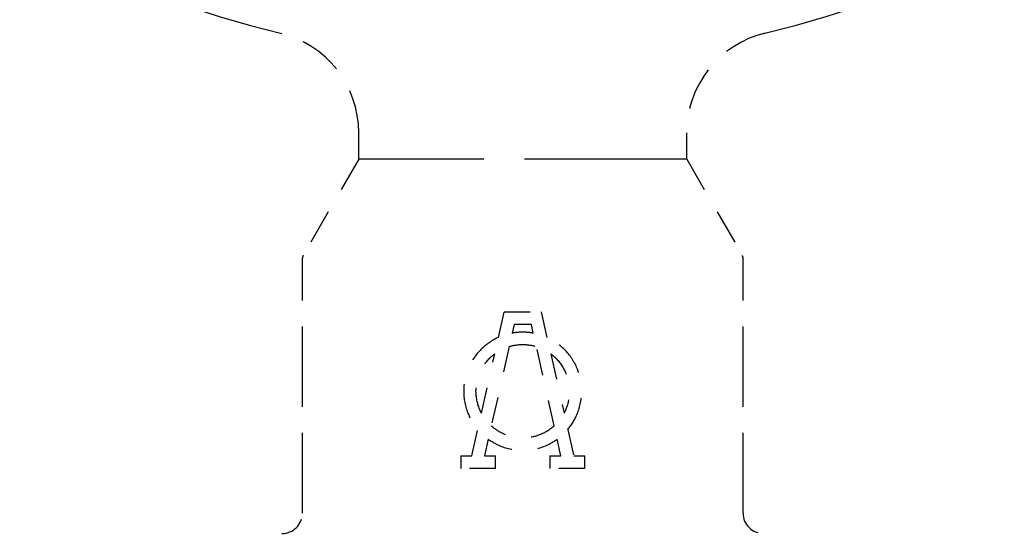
# Model space of a CAD drawing. Header units: inches. Extents: x 17 to 469, y 7 to 301.
# Drawn here: x 216.944 to 220.672, y 201.309 to 203.283 of the extents above; entities that cross this region are included whole.
import ezdxf

# ---------------------------------------------------------------- set-up
doc = ezdxf.new("R2010")
doc.units = ezdxf.units.IN
doc.header["$LTSCALE"] = 14
doc.header["$MEASUREMENT"] = 0
doc.linetypes.add('DASHED', pattern=[0.2067, 0.1654, -0.0413])
for name, color, linetype, lineweight in [('Dimension (ANSI)', 7, 'Continuous', 25), ('Hatch', 7, 'Continuous', 18), ('Hidden', 7, 'DASHED', 18), ('Visible', 7, 'Continuous', 18)]:
    doc.layers.add(name, color=color, linetype=linetype, lineweight=lineweight)
doc.styles.add('MEMCOR Medium', font='arial.ttf')
doc.dimstyles.new('Default (ANSI)', dxfattribs={"dimscale": 14, "dimtxt": 0.15, "dimasz": 0.098425, "dimexe": 0.125, "dimexo": 0.0625, "dimgap": 0.031496, "dimtad": 0, "dimtih": 1, "dimtoh": 1, "dimdec": 4, "dimrnd": 1e-08, "dimzin": 3, "dimdsep": 46, "dimlunit": 5, "dimtxsty": 'MEMCOR Medium', "dimcen": 0.09, "dimdle": 0.393701, "dimclrd": 256, "dimclre": 256, "dimclrt": 256, "dimadec": 0, "dimazin": 1, "dimtfac": 0.8, "dimtofl": 0, "dimtmove": 0, "dimatfit": 3, "dimfxl": 1, "dimfrac": 1, "dimtolj": 1, "dimtzin": 4, "dimlwd": -1, "dimlwe": -1, "dimarcsym": 0})

# ---------------------------------------------------------------- blocks, each defined once
blk = doc.blocks.new('*D30')
at = {"layer": 'Defpoints', "color": 0, "transparency": 16777216}
for p in [(238.908, 241.426), (198.7465, 201.4332), (238.908, 201.257)]:
    blk.add_point(p, dxfattribs=at)
at = {"layer": 'Dimension (ANSI)', "transparency": 16777216}
for p, q in [((198.7465, 202.3082), (198.7465, 243.176)), ((238.908, 202.132), (238.908, 243.176)), ((200.1244, 241.426), (210.4282, 241.426)), ((237.5301, 241.426), (227.2263, 241.426))]:
    blk.add_line(p, q, dxfattribs=at)
for points in [[(200.1244, 241.6556), (200.1244, 241.1963), (198.7465, 241.426)], [(237.5301, 241.6556), (237.5301, 241.1963), (238.908, 241.426)]]:
    blk.add_solid(points, dxfattribs=at)
at = {"layer": 'Dimension (ANSI)', "transparency": 16777216, "char_height": 2.1, "attachment_point": 5, "style": 'MEMCOR Medium'}
for s, insert in [('\\A1; 40{\\H0.8x;\\S3#16;} in', (218.8273, 243.6009)), ('\\A1;[1020.1 mm]', (218.8273, 239.6392))]:
    blk.add_mtext(s, dxfattribs=dict(at, insert=insert))

msp = doc.modelspace()

# ---------------------------------------------------------------- hatches: boundary and pattern name
at = {"layer": 'Hatch'}
h = msp.add_hatch(dxfattribs=at)
h.set_pattern_fill('ANSI31', color=256, scale=14, style=0)
edge = h.paths.add_edge_path()
edge.add_spline(control_points=[(235.12731, 207.28591), (235.15939, 207.25481), (235.19133, 207.22357), (235.25503, 207.16072), (235.2868, 207.12912), (235.31842, 207.09737)], knot_values=[-0.6818968, -0.6818968, -0.6818968, -0.6818968, -0.3414429, -0.3414429, 0, 0, 0, 0], degree=3, periodic=0)
edge.add_line((235.31842, 207.09737), (235.37842, 207.09738))
edge.add_ellipse((218.8781, 207.09594), major_axis=(-0.00144, 16.50032), ratio=1, start_angle=270, end_angle=349.533007)
edge.add_ellipse((218.8781, 207.09594), major_axis=(-16.22601, 2.99618), ratio=1, start_angle=270, end_angle=270.86811)
edge.add_ellipse((218.8781, 207.09594), major_axis=(-16.26954, 2.75), ratio=1, start_angle=270, end_angle=289.187766)
edge.add_ellipse((218.8781, 207.09594), major_axis=(-16.26954, -2.75), ratio=1, start_angle=270, end_angle=270.86811)
edge.add_ellipse((218.8781, 207.09594), major_axis=(-16.22601, -2.99618), ratio=1, start_angle=270, end_angle=369.076015)
edge.add_ellipse((218.8781, 207.09594), major_axis=(-15.55022, -5.51823), ratio=1, start_angle=0, end_angle=0.86811)
edge.add_ellipse((218.8781, 207.09594), major_axis=(5.7532, -15.46483), ratio=1, start_angle=270, end_angle=289.187766)
edge.add_ellipse((218.8781, 207.09594), major_axis=(-12.71483, -10.51634), ratio=1, start_angle=0, end_angle=0.86811)
edge.add_ellipse((218.8781, 207.09594), major_axis=(10.70777, -12.55404), ratio=1, start_angle=270, end_angle=294.96984)
edge.add_ellipse((218.8781, 207.09594), major_axis=(15.0065, -6.86043), ratio=1, start_angle=270, end_angle=270.932177)
edge.add_line((212.26272, 191.97981), (212.26272, 192.25311))
edge.add_ellipse((218.8781, 207.09594), major_axis=(-14.84283, 6.61538), ratio=1, start_angle=204.692155, end_angle=450, ccw=False)

# ---------------------------------------------------------------- linework, layer by layer
at = {"layer": 'Hidden', "ltscale": 0.013621}
for p, q in [((218.24818, 202.74658), (218.24818, 202.84743)), ((219.50802, 202.74658), (219.50802, 202.84743))]:
    msp.add_line(p, q, dxfattribs=at)
at = {"layer": 'Hidden', "ltscale": 0.058102}
for p, q in [((218.24818, 202.74658), (218.03428, 202.37609)), ((219.50802, 202.74658), (219.72192, 202.37609))]:
    msp.add_line(p, q, dxfattribs=at)
at = {"layer": 'Hidden', "ltscale": 0.269136}
msp.add_line((219.50802, 202.74658), (218.24818, 202.74658), dxfattribs=at)
at = {"layer": 'Hidden', "ltscale": 0.13309}
for p, q in [((218.03165, 201.38727), (218.03165, 202.36625)), ((219.72456, 201.38727), (219.72456, 202.36625))]:
    msp.add_line(p, q, dxfattribs=at)
at = {"layer": 'Hidden', "ltscale": 0.013518}
for p, q in [((218.78484, 202.0617), (218.80684, 202.15932)), ((218.94936, 202.15932), (218.97136, 202.0617))]:
    msp.add_line(p, q, dxfattribs=at)
at = {"layer": 'Hidden', "ltscale": 0.019312}
msp.add_line((218.80684, 202.15932), (218.94936, 202.15932), dxfattribs=at)
at = {"layer": 'Hidden', "ltscale": 0.004588}
for p, q in [((218.84494, 202.11168), (218.83737, 202.07807)), ((218.91884, 202.07807), (218.91127, 202.11168))]:
    msp.add_line(p, q, dxfattribs=at)
at = {"layer": 'Hidden', "ltscale": 0.008926}
msp.add_line((218.91127, 202.11168), (218.84494, 202.11168), dxfattribs=at)
at = {"layer": 'Hidden', "ltscale": 0.042368}
for p, q in [((218.8258, 202.02673), (218.75719, 201.72229)), ((218.99902, 201.72229), (218.93041, 202.02673))]:
    msp.add_line(p, q, dxfattribs=at)
at = {"layer": 'Hidden', "ltscale": 0.031673}
for p, q in [((218.71936, 201.77114), (218.77068, 201.99883)), ((218.98553, 201.99883), (219.03684, 201.77114))]:
    msp.add_line(p, q, dxfattribs=at)
at = {"layer": 'Hidden', "ltscale": 0.0141}
for p, q in [((218.68227, 201.60657), (218.70519, 201.70827)), ((219.05101, 201.70827), (219.07393, 201.60657))]:
    msp.add_line(p, q, dxfattribs=at)
at = {"layer": 'Hidden', "ltscale": 0.008884}
for p, q in [((218.74562, 201.67095), (218.73111, 201.60657)), ((219.0251, 201.60657), (219.01059, 201.67095))]:
    msp.add_line(p, q, dxfattribs=at)
at = {"layer": 'Hidden', "ltscale": 0.005854}
for p, q in [((218.63991, 201.60657), (218.68227, 201.60657)), ((219.07393, 201.60657), (219.11629, 201.60657))]:
    msp.add_line(p, q, dxfattribs=at)
at = {"layer": 'Hidden', "ltscale": 0.006381}
for p, q in [((218.63991, 201.60657), (218.63991, 201.55893)), ((218.77377, 201.55893), (218.77377, 201.60657)), ((218.98243, 201.60657), (218.98243, 201.55893)), ((219.11629, 201.55893), (219.11629, 201.60657))]:
    msp.add_line(p, q, dxfattribs=at)
at = {"layer": 'Hidden', "ltscale": 0.005767}
for p, q in [((218.73111, 201.60657), (218.77377, 201.60657)), ((218.98243, 201.60657), (219.0251, 201.60657))]:
    msp.add_line(p, q, dxfattribs=at)
at = {"layer": 'Hidden', "ltscale": 0.018499}
for p, q in [((218.77377, 201.55893), (218.63991, 201.55893)), ((219.11629, 201.55893), (218.98243, 201.55893))]:
    msp.add_line(p, q, dxfattribs=at)
at = {"layer": 'Hidden', "ltscale": 0.270652}
for start, end in [(227.87038, 256.5457), (283.4543, 312.12962)]:
    msp.add_arc((218.8781, 207.09594), 3.97638, start, end, dxfattribs=at)
at = {"layer": 'Hidden', "ltscale": 0.071372}
for centre, start, end in [((217.85448, 202.84743), 0, 76.45351), ((219.90173, 202.84743), 103.54649, 180)]:
    msp.add_arc(centre, 0.3937, start, end, dxfattribs=at)
at = {"layer": 'Hidden', "ltscale": 0.001302}
for centre, start, end in [((218.05133, 202.36625), 150, 180), ((219.70488, 202.36625), 0, 30)]:
    msp.add_arc(centre, 0.01969, start, end, dxfattribs=at)
at = {"layer": 'Hidden', "ltscale": 0.016727}
for centre, start, end in [((217.95291, 201.38727), 270, 0), ((219.8033, 201.38727), 180, 270)]:
    msp.add_arc(centre, 0.07874, start, end, dxfattribs=at)
at = {"layer": 'Hidden', "ltscale": 0.057266}
for points, knots in [([(218.78484, 202.0617), (218.75939, 202.05021), (218.73629, 202.03388), (218.69769, 201.99528), (218.68026, 201.96987), (218.65708, 201.91404), (218.65133, 201.88361), (218.65133, 201.85499), (218.65133, 201.82637), (218.65708, 201.79594), (218.67777, 201.74611), (218.69041, 201.72569), (218.70519, 201.70827)], [-0.6377314, -0.6377314, -0.6377314, -0.6377314, -0.4361768, -0.4361768, -0.2180884, -0.2180884, 0, 0, 0, 0.2180884, 0.2180884, 0.3893096, 0.3893096, 0.3893096, 0.3893096]), ([(219.05101, 201.70827), (219.06579, 201.72569), (219.07844, 201.74611), (219.09913, 201.79594), (219.10488, 201.82637), (219.10488, 201.88361), (219.09913, 201.91404), (219.07595, 201.96987), (219.05852, 201.99528), (219.01992, 202.03388), (218.99682, 202.05021), (218.97136, 202.0617)], [1.3552505, 1.3552505, 1.3552505, 1.3552505, 1.5264716, 1.5264716, 1.7445601, 1.7445601, 1.9626485, 1.9626485, 2.1807369, 2.1807369, 2.3822915, 2.3822915, 2.3822915, 2.3822915])]:
    msp.add_open_spline(points, degree=3, knots=knots, dxfattribs=at)
at = {"layer": 'Hidden', "ltscale": 0.011049}
msp.add_open_spline([(218.91884, 202.07807), (218.90516, 202.08057), (218.89143, 202.08176), (218.86478, 202.08176), (218.85104, 202.08057), (218.83737, 202.07807)], degree=3, knots=[2.51529031, 2.51529031, 2.51529031, 2.51529031, 2.61684011, 2.61684011, 2.71838992, 2.71838992, 2.71838992, 2.71838992], dxfattribs=at)
at = {"layer": 'Hidden', "ltscale": 0.01435}
msp.add_open_spline([(218.8258, 202.02673), (218.84307, 202.03199), (218.86101, 202.03452), (218.8952, 202.03452), (218.91314, 202.03199), (218.93041, 202.02673)], degree=3, knots=[0.55899132, 0.55899132, 0.55899132, 0.55899132, 0.68922871, 0.68922871, 0.81946611, 0.81946611, 0.81946611, 0.81946611], dxfattribs=at)
at = {"layer": 'Hidden', "ltscale": 0.034552}
for points, knots in [([(218.71936, 201.77114), (218.71678, 201.77603), (218.71441, 201.78107), (218.70311, 201.8083), (218.69858, 201.83238), (218.69858, 201.85499), (218.69858, 201.8776), (218.70311, 201.90168), (218.72145, 201.94589), (218.73526, 201.96603), (218.75712, 201.98789), (218.76365, 201.99358), (218.77068, 201.99883)], [-0.21231357, -0.21231357, -0.21231357, -0.21231357, -0.17231275, -0.17231275, 0, 0, 0, 0.17231275, 0.17231275, 0.34462551, 0.34462551, 0.40918638, 0.40918638, 0.40918638, 0.40918638]), ([(218.98553, 201.99883), (218.99255, 201.99358), (218.99909, 201.98789), (219.02095, 201.96603), (219.03476, 201.94589), (219.0531, 201.90168), (219.05763, 201.8776), (219.05763, 201.83238), (219.0531, 201.8083), (219.0418, 201.78107), (219.03943, 201.77603), (219.03684, 201.77114)], [0.96927105, 0.96927105, 0.96927105, 0.96927105, 1.03383192, 1.03383192, 1.20614468, 1.20614468, 1.37845743, 1.37845743, 1.55077018, 1.55077018, 1.590771, 1.590771, 1.590771, 1.590771])]:
    msp.add_open_spline(points, degree=3, knots=knots, dxfattribs=at)
at = {"layer": 'Hidden', "ltscale": 0.036085}
msp.add_open_spline([(218.99902, 201.72229), (218.98421, 201.7088), (218.96629, 201.69721), (218.92479, 201.68), (218.90072, 201.67546), (218.85549, 201.67546), (218.83142, 201.68), (218.78991, 201.69721), (218.772, 201.7088), (218.75719, 201.72229)], degree=3, knots=[1.74420313, 1.74420313, 1.74420313, 1.74420313, 1.89538454, 1.89538454, 2.06768614, 2.06768614, 2.23998775, 2.23998775, 2.39116916, 2.39116916, 2.39116916, 2.39116916], dxfattribs=at)
at = {"layer": 'Hidden', "ltscale": 0.038522}
msp.add_open_spline([(218.74562, 201.67095), (218.75956, 201.66091), (218.77495, 201.65228), (218.81905, 201.63397), (218.84949, 201.62822), (218.90672, 201.62822), (218.93715, 201.63397), (218.98126, 201.65228), (218.99665, 201.66091), (219.01059, 201.67095)], degree=3, knots=[0.52776906, 0.52776906, 0.52776906, 0.52776906, 0.65422844, 0.65422844, 0.87228004, 0.87228004, 1.09033163, 1.09033163, 1.21679101, 1.21679101, 1.21679101, 1.21679101], dxfattribs=at)
at = {"layer": 'Visible'}
for radius, start, end in [(16.50032, 0.005, 246.36401), (16.25032, 0.669834, 245.977679), (16.00032, 0.669834, 249.632823), (15.94, 289.774936, 250.225064)]:
    msp.add_arc((218.8781, 207.09594), radius, start, end, dxfattribs=at)

# ---------------------------------------------------------------- dimensions: what is measured, and where the dimension line sits
at = {"layer": 'Dimension (ANSI)'}
dim = msp.add_linear_dim(base=(238.90802, 241.42597), p1=(198.74648, 201.43316), p2=(238.90802, 201.257), angle=180, text=' <> in\\X[1020.1 mm]', dimstyle='Default (ANSI)', override={"dimgap": 0.031496, "dimtih": 0, "dimtoh": 0, "dimdec": 4, "dimpost": '', "dimtol": 0, "dimlim": 0, "dimtp": 0, "dimtm": 0, "dimtdec": 2, "dimatfit": 1}, dxfattribs=at)
dim.commit()
dim.dimension.update_dxf_attribs({"geometry": '*D30', "text_midpoint": (218.82725, 241.42597), "dimtype": 160})

doc.saveas('drawing.dxf')
